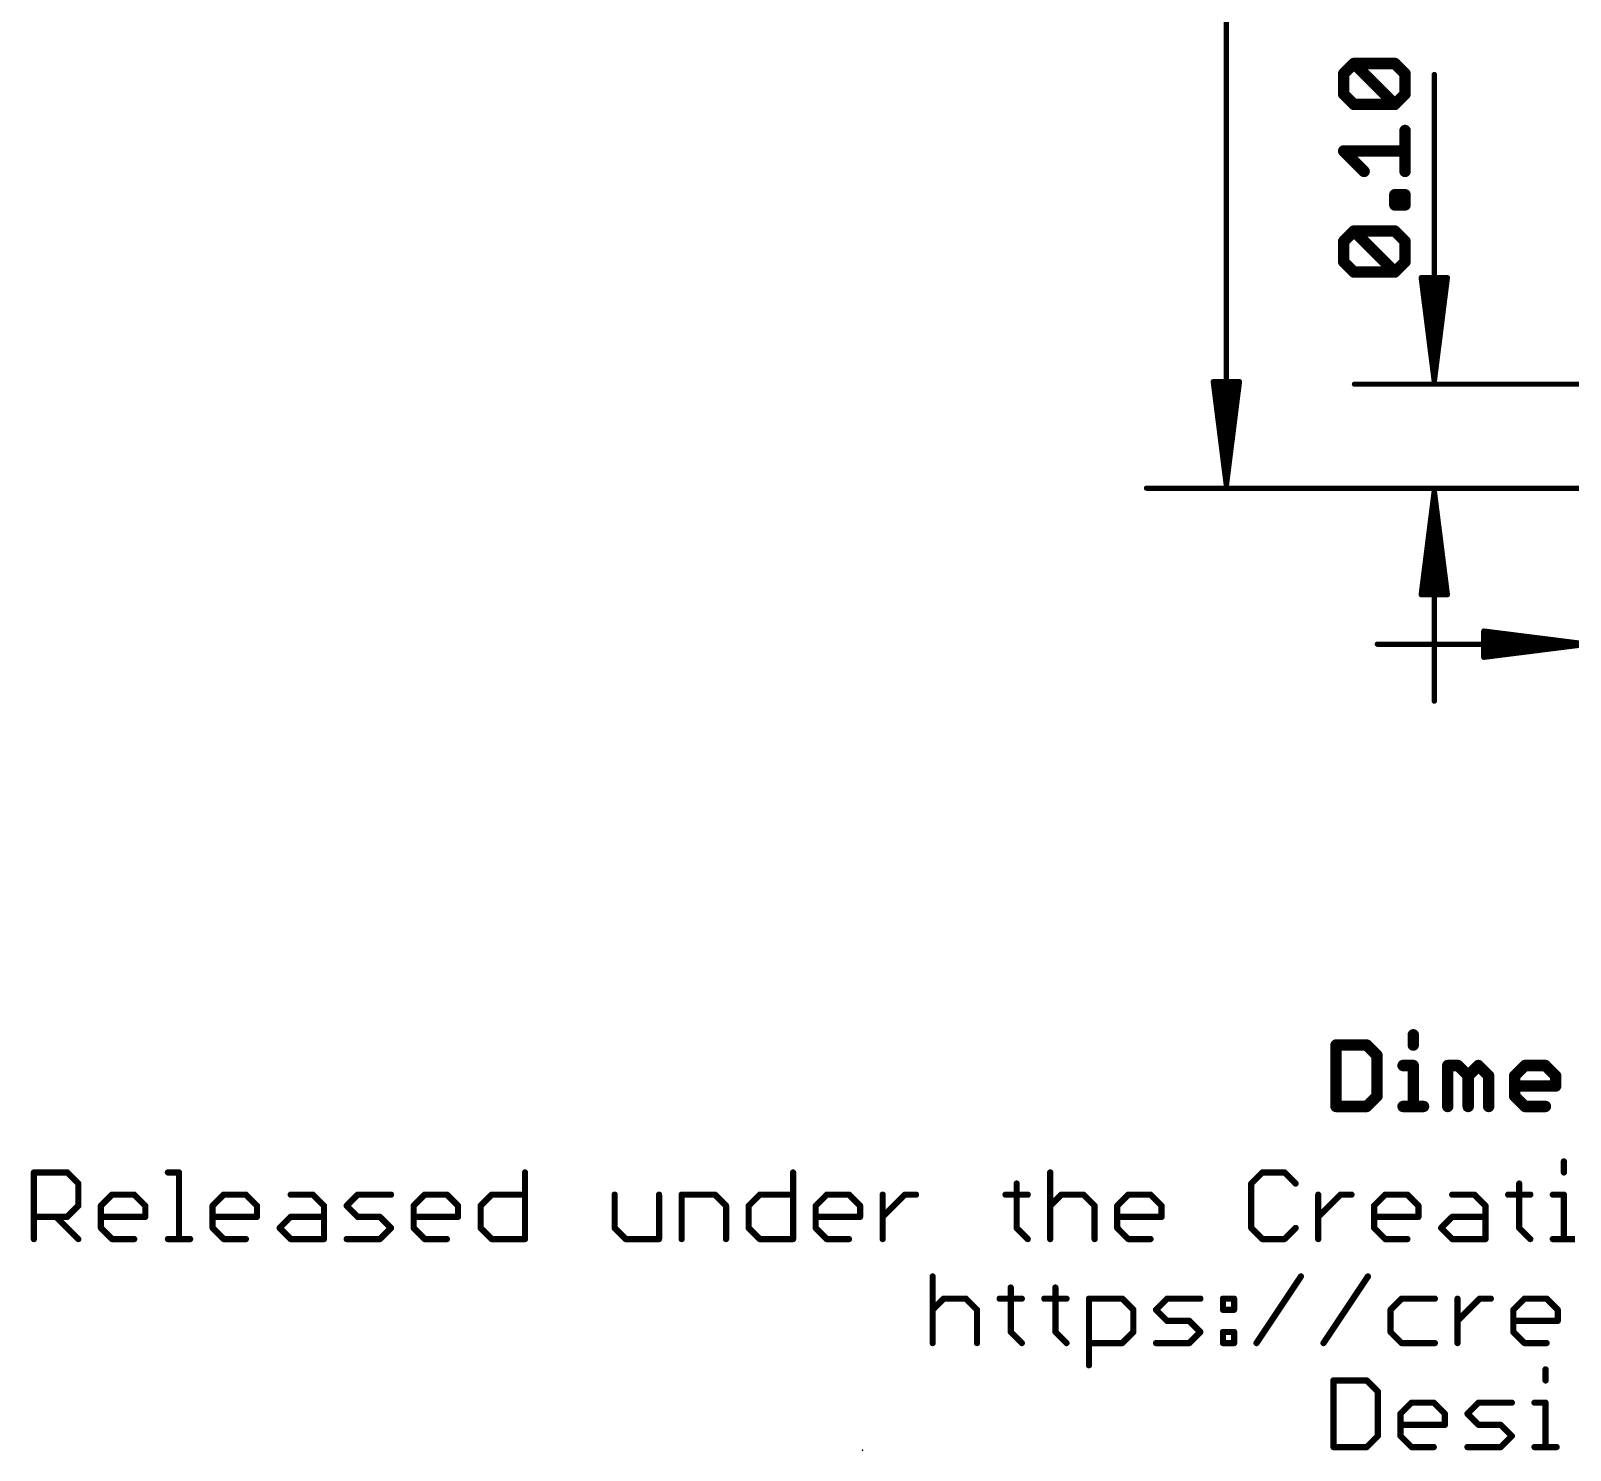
# Model space of a CAD drawing. Extents: x -38 to 69, y -24 to 44.
# Drawn here: x -38.1 to -0.49, y -23.5 to 11.17 of the extents above; entities that cross this region are included whole.
import ezdxf

# ---------------------------------------------------------------- set-up
doc = ezdxf.new("R2010")
doc.units = 0
for name, color, linetype in [('23', 53, 'CONTINUOUS'), ('47', 253, 'CONTINUOUS'), ('51', 53, 'CONTINUOUS')]:
    doc.layers.add(name, color=color, linetype=linetype)

msp = doc.modelspace()

# ---------------------------------------------------------------- linework, layer by layer
at = {"layer": '23'}
msp.add_point((-17.78, -23.495), dxfattribs=at)
at = {"layer": '47'}
for points, const_width in [([(-8.89, 0.065), (-8.89, 33.59)], 0.13), ([(-6.0241, 10.1225), (-5.7741, 10.3725)], 0.2794), ([(-6.0241, 9.6226), (-6.0241, 10.1225)], 0.2794), ([(-5.7741, 10.3725), (-4.7742, 10.3725)], 0.2794), ([(-4.7742, 9.3726), (-5.7741, 10.3725)], 0.2794), ([(-4.7742, 10.3725), (-4.5242, 10.1225)], 0.2794), ([(-4.5242, 10.1225), (-4.5242, 9.6226)], 0.2794), ([(-3.81, 2.605), (-3.81, 10.1028)], 0.13), ([(-5.7741, 9.3726), (-6.0241, 9.6226)], 0.2794), ([(-4.7742, 9.3726), (-5.7741, 9.3726)], 0.2794), ([(-4.5242, 9.6226), (-4.7742, 9.3726)], 0.2794), ([(-4.5242, 7.7354), (-4.5242, 8.7354)], 0.2794), ([(-5.5241, 7.7354), (-6.0241, 8.2354)], 0.2794), ([(-6.0241, 8.2354), (-4.5242, 8.2354)], 0.2794), ([(-4.7742, 6.9169), (-4.7742, 7.1668)], 0.2794), ([(-4.7742, 7.1668), (-4.5242, 7.1668)], 0.2794), ([(-4.5242, 7.1668), (-4.5242, 6.9169)], 0.2794), ([(-4.5242, 6.9169), (-4.7742, 6.9169)], 0.2794), ([(-6.0241, 6.0296), (-5.7741, 6.2796)], 0.2794), ([(-5.7741, 6.2796), (-4.7742, 6.2796)], 0.2794), ([(-4.7742, 5.2797), (-5.7741, 6.2796)], 0.2794), ([(-4.7742, 6.2796), (-4.5242, 6.0296)], 0.2794), ([(-6.0241, 5.5297), (-6.0241, 6.0296)], 0.2794), ([(-4.5242, 6.0296), (-4.5242, 5.5297)], 0.2794), ([(-5.7741, 5.2797), (-6.0241, 5.5297)], 0.2794), ([(-4.5242, 5.5297), (-4.7742, 5.2797)], 0.2794), ([(-4.7742, 5.2797), (-5.7741, 5.2797)], 0.2794), ([(-3.81, 2.605), (-4.1292, 5.14)], 0.13), ([(-4.1292, 5.14), (-3.4908, 5.14)], 0.13), ([(-3.81, 2.605), (-4.07, 5.14)], 0.13), ([(-3.81, 2.605), (-3.94, 5.14)], 0.13), ([(-3.4908, 5.14), (-3.81, 2.605)], 0.13), ([(-3.68, 5.14), (-3.81, 2.605)], 0.13), ([(-3.55, 5.14), (-3.81, 2.605)], 0.13), ([(-8.89, 0.065), (-9.2092, 2.6)], 0.13), ([(-9.2092, 2.6), (-8.5708, 2.6)], 0.13), ([(-8.89, 0.065), (-9.15, 2.6)], 0.13), ([(-8.89, 0.065), (-9.02, 2.6)], 0.13), ([(-8.5708, 2.6), (-8.89, 0.065)], 0.13), ([(-8.76, 2.6), (-8.89, 0.065)], 0.13), ([(-8.63, 2.6), (-8.89, 0.065)], 0.13), ([(2.54, 2.54), (-5.76, 2.54)], 0.13), ([(0, 0), (-10.84, 0)], 0.13), ([(2.54, 0), (-5.76, 0)], 0.13), ([(-3.81, -0.065), (-4.1292, -2.6)], 0.13), ([(-3.81, -0.065), (-4.07, -2.6)], 0.13), ([(-3.81, -0.065), (-3.94, -2.6)], 0.13), ([(-3.81, -0.065), (-3.81, -5.2)], 0.13), ([(-3.4908, -2.6), (-3.81, -0.065)], 0.13), ([(-3.68, -2.6), (-3.81, -0.065)], 0.13), ([(-3.55, -2.6), (-3.81, -0.065)], 0.13), ([(-4.1292, -2.6), (-3.4908, -2.6)], 0.13), ([(-0.065, -3.81), (-5.2, -3.81)], 0.13), ([(-0.065, -3.81), (-2.6, -3.4908)], 0.13), ([(-2.6, -3.4908), (-2.6, -4.1292)], 0.13), ([(-0.065, -3.81), (-2.6, -3.55)], 0.13), ([(-0.065, -3.81), (-2.6, -3.68)], 0.13), ([(-2.6, -4.1292), (-0.065, -3.81)], 0.13), ([(-2.6, -3.94), (-0.065, -3.81)], 0.13), ([(-2.6, -4.07), (-0.065, -3.81)], 0.13), ([(-6.2103, -13.6004), (-6.2103, -15.1003)], 0.2794), ([(-5.4604, -13.6004), (-6.2103, -13.6004)], 0.2794), ([(-5.2104, -13.8504), (-5.4604, -13.6004)], 0.2794), ([(-4.3232, -13.3504), (-4.3232, -13.6004)], 0.2794), ([(-5.2104, -14.8503), (-5.2104, -13.8504)], 0.2794), ([(-4.5731, -14.1004), (-4.3232, -14.1004)], 0.2794), ([(-4.3232, -14.1004), (-4.3232, -15.1003)], 0.2794), ([(-3.4817, -15.1003), (-3.4817, -14.1004)], 0.2794), ([(-3.4817, -14.1004), (-3.2317, -14.1004)], 0.2794), ([(-3.2317, -14.1004), (-2.9817, -14.3504)], 0.2794), ([(-2.9817, -14.3504), (-2.7318, -14.1004)], 0.2794), ([(-2.9817, -14.3504), (-2.9817, -15.1003)], 0.2794), ([(-2.7318, -14.1004), (-2.4818, -14.3504)], 0.2794), ([(-2.4818, -14.3504), (-2.4818, -15.1003)], 0.2794), ([(-1.8446, -14.3504), (-1.5946, -14.1004)], 0.2794), ([(-1.8446, -14.8503), (-1.8446, -14.3504)], 0.2794), ([(-1.5946, -14.1004), (-1.0946, -14.1004)], 0.2794), ([(-1.0946, -14.1004), (-0.8446, -14.3504)], 0.2794), ([(-0.8446, -14.3504), (-0.8446, -14.6003)], 0.2794), ([(-0.8446, -14.6003), (-1.8446, -14.6003)], 0.2794), ([(-6.2103, -15.1003), (-5.4604, -15.1003)], 0.2794), ([(-5.4604, -15.1003), (-5.2104, -14.8503)], 0.2794), ([(-4.5731, -15.1003), (-4.0732, -15.1003)], 0.2794), ([(-1.5946, -15.1003), (-1.8446, -14.8503)], 0.2794), ([(-1.0946, -15.1003), (-1.5946, -15.1003)], 0.2794)]:
    msp.add_lwpolyline(points, dxfattribs=dict(at, const_width=const_width))
for points, const_width in [([(-6.0735, 10.1719, 1), (-5.9747, 10.0731)], 0.1397), ([(-5.9542, 10.1225, 1), (-6.0939, 10.1225)], 0.1397), ([(-5.7741, 10.4424, 1), (-5.7741, 10.3027)], 0.1397), ([(-5.7247, 10.4219, 1), (-5.8235, 10.3231)], 0.1397), ([(-5.7247, 10.3231, 1), (-5.8235, 10.4219)], 0.1397), ([(-4.7248, 10.4219, 1), (-4.8236, 10.3231)], 0.1397), ([(-4.7742, 10.3027, 1), (-4.7742, 10.4424)], 0.1397), ([(-4.4544, 10.1225, 1), (-4.5941, 10.1225)], 0.1397), ([(-4.5736, 10.0731, 1), (-4.4748, 10.1719)], 0.1397), ([(-3.7775, 10.1028, 1), (-3.8425, 10.1028)], 0.065), ([(-5.9747, 9.672, 1), (-6.0735, 9.5732)], 0.1397), ([(-6.0939, 9.6226, 1), (-5.9542, 9.6226)], 0.1397), ([(-5.7741, 9.4424, 1), (-5.7741, 9.3027)], 0.1397), ([(-5.8235, 9.3232, 1), (-5.7247, 9.422)], 0.1397), ([(-4.8236, 9.422, 1), (-4.7248, 9.3232)], 0.1397), ([(-4.8236, 9.3232, 1), (-4.7248, 9.422)], 0.1397), ([(-4.7742, 9.3027, 1), (-4.7742, 9.4424)], 0.1397), ([(-4.5941, 9.6226, 1), (-4.4544, 9.6226)], 0.1397), ([(-4.4748, 9.5732, 1), (-4.5736, 9.672)], 0.1397), ([(-4.4544, 8.7354, 1), (-4.5941, 8.7354)], 0.1397), ([(-5.9747, 8.2848, 1), (-6.0735, 8.186)], 0.1397), ([(-6.0241, 8.3052, 1), (-6.0241, 8.1655)], 0.1397), ([(-4.5242, 8.1655, 1), (-4.5242, 8.3052)], 0.1397), ([(-5.5735, 7.686, 1), (-5.4747, 7.7848)], 0.1397), ([(-4.5941, 7.7354, 1), (-4.4544, 7.7354)], 0.1397), ([(-4.7043, 7.1668, 1), (-4.844, 7.1668)], 0.1397), ([(-4.7742, 7.2367, 1), (-4.7742, 7.097)], 0.1397), ([(-4.4544, 7.1668, 1), (-4.5941, 7.1668)], 0.1397), ([(-4.5242, 7.097, 1), (-4.5242, 7.2367)], 0.1397), ([(-4.7742, 6.9867, 1), (-4.7742, 6.847)], 0.1397), ([(-4.844, 6.9169, 1), (-4.7043, 6.9169)], 0.1397), ([(-4.5941, 6.9169, 1), (-4.4544, 6.9169)], 0.1397), ([(-4.5242, 6.847, 1), (-4.5242, 6.9867)], 0.1397), ([(-5.7741, 6.3495, 1), (-5.7741, 6.2098)], 0.1397), ([(-5.7247, 6.329, 1), (-5.8235, 6.2302)], 0.1397), ([(-5.7247, 6.2302, 1), (-5.8235, 6.329)], 0.1397), ([(-4.7248, 6.329, 1), (-4.8236, 6.2302)], 0.1397), ([(-4.7742, 6.2098, 1), (-4.7742, 6.3495)], 0.1397), ([(-6.0735, 6.079, 1), (-5.9747, 5.9802)], 0.1397), ([(-5.9542, 6.0296, 1), (-6.0939, 6.0296)], 0.1397), ([(-4.4544, 6.0296, 1), (-4.5941, 6.0296)], 0.1397), ([(-4.5736, 5.9802, 1), (-4.4748, 6.079)], 0.1397), ([(-5.9747, 5.5791, 1), (-6.0735, 5.4803)], 0.1397), ([(-4.4748, 5.4803, 1), (-4.5736, 5.5791)], 0.1397), ([(-6.0939, 5.5297, 1), (-5.9542, 5.5297)], 0.1397), ([(-5.7741, 5.3495, 1), (-5.7741, 5.2099)], 0.1397), ([(-5.8235, 5.2303, 1), (-5.7247, 5.3291)], 0.1397), ([(-4.8236, 5.3291, 1), (-4.7248, 5.2303)], 0.1397), ([(-4.8236, 5.2303, 1), (-4.7248, 5.3291)], 0.1397), ([(-4.7742, 5.2099, 1), (-4.7742, 5.3495)], 0.1397), ([(-4.5941, 5.5297, 1), (-4.4544, 5.5297)], 0.1397), ([(-4.097, 5.1441, 1), (-4.1615, 5.1359)], 0.065), ([(-4.1292, 5.1725, 1), (-4.1292, 5.1075)], 0.065), ([(-4.0377, 5.1433, 1), (-4.1023, 5.1367)], 0.065), ([(-3.9075, 5.1417, 1), (-3.9725, 5.1383)], 0.065), ([(-3.6475, 5.1383, 1), (-3.7125, 5.1417)], 0.065), ([(-3.5177, 5.1367, 1), (-3.5823, 5.1433)], 0.065), ([(-3.4585, 5.1359, 1), (-3.523, 5.1441)], 0.065), ([(-3.4908, 5.1075, 1), (-3.4908, 5.1725)], 0.065), ([(-9.177, 2.6041, 1), (-9.2415, 2.5959)], 0.065), ([(-9.2092, 2.6325, 1), (-9.2092, 2.5675)], 0.065), ([(-9.1177, 2.6033, 1), (-9.1823, 2.5967)], 0.065), ([(-8.9875, 2.6017, 1), (-9.0525, 2.5983)], 0.065), ([(-8.7275, 2.5983, 1), (-8.7925, 2.6017)], 0.065), ([(-8.5977, 2.5967, 1), (-8.6623, 2.6033)], 0.065), ([(-8.5385, 2.5959, 1), (-8.603, 2.6041)], 0.065), ([(-8.5708, 2.5675, 1), (-8.5708, 2.6325)], 0.065), ([(-3.8422, 2.6091, 1), (-3.7778, 2.6009)], 0.065), ([(-3.8423, 2.6083, 1), (-3.7777, 2.6017)], 0.065), ([(-3.8425, 2.6033, 1), (-3.7775, 2.6067)], 0.065), ([(-3.8425, 2.6067, 1), (-3.7775, 2.6033)], 0.065), ([(-3.8425, 2.605, 1), (-3.7775, 2.605)], 0.065), ([(-3.8423, 2.6017, 1), (-3.7777, 2.6083)], 0.065), ([(-3.8422, 2.6009, 1), (-3.7778, 2.6091)], 0.065), ([(-5.76, 2.5725, 1), (-5.76, 2.5075)], 0.065), ([(-10.84, 0.0325, 1), (-10.84, -0.0325)], 0.065), ([(-8.9222, 0.0691, 1), (-8.8578, 0.0609)], 0.065), ([(-8.9223, 0.0683, 1), (-8.8577, 0.0617)], 0.065), ([(-8.9225, 0.0633, 1), (-8.8575, 0.0667)], 0.065), ([(-8.9225, 0.0667, 1), (-8.8575, 0.0633)], 0.065), ([(-8.9225, 0.065, 1), (-8.8575, 0.065)], 0.065), ([(-8.9223, 0.0617, 1), (-8.8577, 0.0683)], 0.065), ([(-8.9222, 0.0609, 1), (-8.8578, 0.0691)], 0.065), ([(-5.76, 0.0325, 1), (-5.76, -0.0325)], 0.065), ([(-3.7775, -0.0667, 1), (-3.8425, -0.0633)], 0.065), ([(-3.7775, -0.0633, 1), (-3.8425, -0.0667)], 0.065), ([(-3.7775, -0.065, 1), (-3.8425, -0.065)], 0.065), ([(-3.7778, -0.0609, 1), (-3.8422, -0.0691)], 0.065), ([(-3.7777, -0.0617, 1), (-3.8423, -0.0683)], 0.065), ([(-3.7777, -0.0683, 1), (-3.8423, -0.0617)], 0.065), ([(-3.7778, -0.0691, 1), (-3.8422, -0.0609)], 0.065), ([(-4.1615, -2.5959, 1), (-4.097, -2.6041)], 0.065), ([(-4.1292, -2.5675, 1), (-4.1292, -2.6325)], 0.065), ([(-4.1023, -2.5967, 1), (-4.0377, -2.6033)], 0.065), ([(-3.9725, -2.5983, 1), (-3.9075, -2.6017)], 0.065), ([(-3.7125, -2.6017, 1), (-3.6475, -2.5983)], 0.065), ([(-3.5823, -2.6033, 1), (-3.5177, -2.5967)], 0.065), ([(-3.523, -2.6041, 1), (-3.4585, -2.5959)], 0.065), ([(-3.4908, -2.6325, 1), (-3.4908, -2.5675)], 0.065), ([(-5.2, -3.7775, 1), (-5.2, -3.8425)], 0.065), ([(-2.5959, -3.4585, 1), (-2.6041, -3.523)], 0.065), ([(-2.5675, -3.4908, 1), (-2.6325, -3.4908)], 0.065), ([(-2.5967, -3.5177, 1), (-2.6033, -3.5823)], 0.065), ([(-2.5983, -3.6475, 1), (-2.6017, -3.7125)], 0.065), ([(-2.6017, -3.9075, 1), (-2.5983, -3.9725)], 0.065), ([(-2.6033, -4.0377, 1), (-2.5967, -4.1023)], 0.065), ([(-2.6041, -4.097, 1), (-2.5959, -4.1615)], 0.065), ([(-2.6325, -4.1292, 1), (-2.5675, -4.1292)], 0.065), ([(-3.8425, -5.2, 1), (-3.7775, -5.2)], 0.065), ([(-6.2103, -13.5306, 1), (-6.2103, -13.6703)], 0.1397), ([(-6.1405, -13.6004, 1), (-6.2801, -13.6004)], 0.1397), ([(-5.411, -13.551, 1), (-5.5098, -13.6498)], 0.1397), ([(-5.4604, -13.6703, 1), (-5.4604, -13.5306)], 0.1397), ([(-4.2533, -13.3504, 1), (-4.393, -13.3504)], 0.1397), ([(-4.393, -13.6004, 1), (-4.2533, -13.6004)], 0.1397), ([(-5.1405, -13.8504, 1), (-5.2802, -13.8504)], 0.1397), ([(-5.2598, -13.8998, 1), (-5.161, -13.801)], 0.1397), ([(-4.5731, -14.0305, 1), (-4.5731, -14.1702)], 0.1397), ([(-4.2533, -14.1004, 1), (-4.393, -14.1004)], 0.1397), ([(-4.3232, -14.1702, 1), (-4.3232, -14.0305)], 0.1397), ([(-3.4817, -14.0305, 1), (-3.4817, -14.1702)], 0.1397), ([(-3.4119, -14.1004, 1), (-3.5516, -14.1004)], 0.1397), ([(-3.1823, -14.051, 1), (-3.2811, -14.1498)], 0.1397), ([(-3.2317, -14.1702, 1), (-3.2317, -14.0305)], 0.1397), ([(-2.9119, -14.3504, 1), (-3.0516, -14.3504)], 0.1397), ([(-3.0311, -14.301, 1), (-2.9324, -14.3998)], 0.1397), ([(-3.0311, -14.3998, 1), (-2.9324, -14.301)], 0.1397), ([(-2.6824, -14.051, 1), (-2.7812, -14.1498)], 0.1397), ([(-2.6824, -14.1498, 1), (-2.7812, -14.051)], 0.1397), ([(-2.4119, -14.3504, 1), (-2.5516, -14.3504)], 0.1397), ([(-2.5312, -14.3998, 1), (-2.4324, -14.301)], 0.1397), ([(-1.7747, -14.3504, 1), (-1.9144, -14.3504)], 0.1397), ([(-1.8939, -14.301, 1), (-1.7952, -14.3998)], 0.1397), ([(-1.5946, -14.0305, 1), (-1.5946, -14.1702)], 0.1397), ([(-1.5452, -14.1498, 1), (-1.644, -14.051)], 0.1397), ([(-1.0452, -14.051, 1), (-1.144, -14.1498)], 0.1397), ([(-1.0946, -14.1702, 1), (-1.0946, -14.0305)], 0.1397), ([(-0.7748, -14.3504, 1), (-0.9145, -14.3504)], 0.1397), ([(-0.894, -14.3998, 1), (-0.7952, -14.301)], 0.1397), ([(-1.8446, -14.5305, 1), (-1.8446, -14.6702)], 0.1397), ([(-0.9145, -14.6003, 1), (-0.7748, -14.6003)], 0.1397), ([(-0.8446, -14.6702, 1), (-0.8446, -14.5305)], 0.1397), ([(-6.2103, -15.0305, 1), (-6.2103, -15.1702)], 0.1397), ([(-6.2801, -15.1003, 1), (-6.1405, -15.1003)], 0.1397), ([(-5.5098, -15.0509, 1), (-5.411, -15.1497)], 0.1397), ([(-5.4604, -15.1702, 1), (-5.4604, -15.0305)], 0.1397), ([(-5.2802, -14.8503, 1), (-5.1405, -14.8503)], 0.1397), ([(-5.161, -14.8997, 1), (-5.2598, -14.8009)], 0.1397), ([(-4.5731, -15.0305, 1), (-4.5731, -15.1702)], 0.1397), ([(-4.393, -15.1003, 1), (-4.2533, -15.1003)], 0.1397), ([(-4.0732, -15.1702, 1), (-4.0732, -15.0305)], 0.1397), ([(-3.5516, -15.1003, 1), (-3.4119, -15.1003)], 0.1397), ([(-3.0516, -15.1003, 1), (-2.9119, -15.1003)], 0.1397), ([(-2.5516, -15.1003, 1), (-2.4119, -15.1003)], 0.1397), ([(-1.9144, -14.8503, 1), (-1.7747, -14.8503)], 0.1397), ([(-1.7952, -14.8009, 1), (-1.8939, -14.8997)], 0.1397), ([(-1.5946, -15.0305, 1), (-1.5946, -15.1702)], 0.1397), ([(-1.644, -15.1497, 1), (-1.5452, -15.0509)], 0.1397), ([(-1.0946, -15.1702, 1), (-1.0946, -15.0305)], 0.1397)]:
    msp.add_lwpolyline(points, format="xyb", dxfattribs=dict(at, const_width=const_width))
at = {"layer": '51', "const_width": 0.1524}
for points in [[(-0.6438, -16.4406), (-0.6438, -16.7118)], [(-38.0238, -18.3388), (-38.0238, -16.7118)], [(-38.0238, -16.7118), (-37.2103, -16.7118)], [(-37.2103, -16.7118), (-36.9391, -16.983)], [(-36.9391, -16.983), (-36.9391, -17.5253)], [(-34.7495, -16.7118), (-34.4783, -16.7118)], [(-34.4783, -16.7118), (-34.4783, -18.3388)], [(-26.0248, -16.7118), (-26.0248, -18.3388)], [(-19.4761, -16.7118), (-19.4761, -18.3388)], [(-14.0139, -16.983), (-14.0139, -18.0676)], [(-13.1936, -16.7118), (-13.1936, -18.3388)], [(-8.011, -16.7118), (-8.2821, -16.983)], [(-8.2821, -16.983), (-8.2821, -18.0676)], [(-7.4686, -16.7118), (-8.011, -16.7118)], [(-7.1975, -16.983), (-7.4686, -16.7118)], [(-1.7352, -16.983), (-1.7352, -18.0676)], [(-36.3866, -17.5253), (-36.1155, -17.2541)], [(-36.1155, -17.2541), (-35.5731, -17.2541)], [(-35.5731, -17.2541), (-35.302, -17.5253)], [(-33.6581, -17.5253), (-33.3869, -17.2541)], [(-33.3869, -17.2541), (-32.8446, -17.2541)], [(-32.8446, -17.2541), (-32.5734, -17.5253)], [(-31.7497, -17.2541), (-31.2074, -17.2541)], [(-31.2074, -17.2541), (-30.9362, -17.5253)], [(-30.3837, -17.5253), (-30.1126, -17.2541)], [(-30.1126, -17.2541), (-29.2991, -17.2541)], [(-28.7466, -17.5253), (-28.4754, -17.2541)], [(-28.4754, -17.2541), (-27.9331, -17.2541)], [(-27.9331, -17.2541), (-27.6619, -17.5253)], [(-27.1094, -17.5253), (-26.8383, -17.2541)], [(-26.8383, -17.2541), (-26.0248, -17.2541)], [(-23.8351, -17.2541), (-23.8351, -18.0676)], [(-22.7505, -18.3388), (-22.7505, -17.2541)], [(-22.198, -18.3388), (-22.198, -17.2541)], [(-22.198, -17.2541), (-21.3845, -17.2541)], [(-21.3845, -17.2541), (-21.1133, -17.5253)], [(-20.5608, -17.5253), (-20.2896, -17.2541)], [(-20.2896, -17.2541), (-19.4761, -17.2541)], [(-18.9236, -17.5253), (-18.6525, -17.2541)], [(-18.6525, -17.2541), (-18.1102, -17.2541)], [(-18.1102, -17.2541), (-17.839, -17.5253)], [(-17.2865, -18.3388), (-17.2865, -17.2541)], [(-17.2865, -17.7965), (-16.7442, -17.2541)], [(-16.7442, -17.2541), (-16.473, -17.2541)], [(-14.285, -17.2541), (-13.7427, -17.2541)], [(-13.1936, -17.5253), (-12.9224, -17.2541)], [(-12.9224, -17.2541), (-12.3801, -17.2541)], [(-12.3801, -17.2541), (-12.1089, -17.5253)], [(-11.5564, -17.5253), (-11.2853, -17.2541)], [(-11.2853, -17.2541), (-10.7429, -17.2541)], [(-10.7429, -17.2541), (-10.4718, -17.5253)], [(-6.645, -18.3388), (-6.645, -17.2541)], [(-6.645, -17.7965), (-6.1026, -17.2541)], [(-6.1026, -17.2541), (-5.8315, -17.2541)], [(-5.2807, -17.5253), (-5.0095, -17.2541)], [(-5.0095, -17.2541), (-4.4672, -17.2541)], [(-4.4672, -17.2541), (-4.196, -17.5253)], [(-3.3724, -17.2541), (-2.83, -17.2541)], [(-2.83, -17.2541), (-2.5589, -17.5253)], [(-2.0064, -17.2541), (-1.464, -17.2541)], [(-0.9149, -17.2541), (-0.6438, -17.2541)], [(-0.6438, -17.2541), (-0.6438, -18.3388)], [(-36.9391, -17.5253), (-37.2103, -17.7965)], [(-36.3866, -18.0676), (-36.3866, -17.5253)], [(-35.302, -17.5253), (-35.302, -17.7965)], [(-33.6581, -18.0676), (-33.6581, -17.5253)], [(-32.5734, -17.5253), (-32.5734, -17.7965)], [(-30.9362, -17.5253), (-30.9362, -18.3388)], [(-30.1126, -17.7965), (-30.3837, -17.5253)], [(-28.7466, -18.0676), (-28.7466, -17.5253)], [(-27.6619, -17.5253), (-27.6619, -17.7965)], [(-27.1094, -18.0676), (-27.1094, -17.5253)], [(-21.1133, -17.5253), (-21.1133, -18.3388)], [(-20.5608, -18.0676), (-20.5608, -17.5253)], [(-18.9236, -18.0676), (-18.9236, -17.5253)], [(-17.839, -17.5253), (-17.839, -17.7965)], [(-12.1089, -17.5253), (-12.1089, -18.3388)], [(-11.5564, -18.0676), (-11.5564, -17.5253)], [(-10.4718, -17.5253), (-10.4718, -17.7965)], [(-5.2807, -18.0676), (-5.2807, -17.5253)], [(-4.196, -17.5253), (-4.196, -17.7965)], [(-2.5589, -17.5253), (-2.5589, -18.3388)], [(-37.2103, -17.7965), (-38.0238, -17.7965)], [(-37.4815, -17.7965), (-36.9391, -18.3388)], [(-35.302, -17.7965), (-36.3866, -17.7965)], [(-36.1155, -18.3388), (-36.3866, -18.0676)], [(-32.5734, -17.7965), (-33.6581, -17.7965)], [(-33.3869, -18.3388), (-33.6581, -18.0676)], [(-32.0209, -18.0676), (-31.7497, -17.7965)], [(-31.7497, -18.3388), (-32.0209, -18.0676)], [(-31.7497, -17.7965), (-30.9362, -17.7965)], [(-29.5702, -17.7965), (-30.1126, -17.7965)], [(-29.2991, -18.0676), (-29.5702, -17.7965)], [(-29.5702, -18.3388), (-29.2991, -18.0676)], [(-27.6619, -17.7965), (-28.7466, -17.7965)], [(-28.4754, -18.3388), (-28.7466, -18.0676)], [(-26.8383, -18.3388), (-27.1094, -18.0676)], [(-23.8351, -18.0676), (-23.564, -18.3388)], [(-20.2896, -18.3388), (-20.5608, -18.0676)], [(-17.839, -17.7965), (-18.9236, -17.7965)], [(-18.6525, -18.3388), (-18.9236, -18.0676)], [(-14.0139, -18.0676), (-13.7427, -18.3388)], [(-10.4718, -17.7965), (-11.5564, -17.7965)], [(-11.2853, -18.3388), (-11.5564, -18.0676)], [(-8.2821, -18.0676), (-8.011, -18.3388)], [(-7.4686, -18.3388), (-7.1975, -18.0676)], [(-4.196, -17.7965), (-5.2807, -17.7965)], [(-5.0095, -18.3388), (-5.2807, -18.0676)], [(-3.6435, -18.0676), (-3.3724, -17.7965)], [(-3.3724, -18.3388), (-3.6435, -18.0676)], [(-3.3724, -17.7965), (-2.5589, -17.7965)], [(-1.7352, -18.0676), (-1.464, -18.3388)], [(-35.5731, -18.3388), (-36.1155, -18.3388)], [(-34.7495, -18.3388), (-34.2072, -18.3388)], [(-32.8446, -18.3388), (-33.3869, -18.3388)], [(-30.9362, -18.3388), (-31.7497, -18.3388)], [(-30.3837, -18.3388), (-29.5702, -18.3388)], [(-27.9331, -18.3388), (-28.4754, -18.3388)], [(-26.0248, -18.3388), (-26.8383, -18.3388)], [(-23.564, -18.3388), (-22.7505, -18.3388)], [(-19.4761, -18.3388), (-20.2896, -18.3388)], [(-18.1102, -18.3388), (-18.6525, -18.3388)], [(-10.7429, -18.3388), (-11.2853, -18.3388)], [(-8.011, -18.3388), (-7.4686, -18.3388)], [(-4.4672, -18.3388), (-5.0095, -18.3388)], [(-2.5589, -18.3388), (-3.3724, -18.3388)], [(-0.9149, -18.3388), (-0.3726, -18.3388)], [(-16.0666, -19.2518), (-16.0666, -20.8788)], [(-8.1537, -20.8788), (-7.0691, -19.2518)], [(-6.5166, -20.8788), (-5.4319, -19.2518)], [(-14.1583, -19.523), (-14.1583, -20.6076)], [(-13.0669, -19.523), (-13.0669, -20.6076)], [(-16.0666, -20.0653), (-15.7955, -19.7941)], [(-15.7955, -19.7941), (-15.2532, -19.7941)], [(-15.2532, -19.7941), (-14.982, -20.0653)], [(-14.4295, -19.7941), (-13.8872, -19.7941)], [(-13.3381, -19.7941), (-12.7957, -19.7941)], [(-12.2466, -21.4211), (-12.2466, -19.7941)], [(-12.2466, -19.7941), (-11.4331, -19.7941)], [(-11.4331, -19.7941), (-11.162, -20.0653)], [(-10.6095, -20.0653), (-10.3383, -19.7941)], [(-10.3383, -19.7941), (-9.5248, -19.7941)], [(-8.9723, -19.7941), (-8.7011, -19.7941)], [(-8.9723, -20.0653), (-8.9723, -19.7941)], [(-8.7011, -19.7941), (-8.7011, -20.0653)], [(-4.6082, -19.7941), (-4.8794, -20.0653)], [(-3.7948, -19.7941), (-4.6082, -19.7941)], [(-3.2423, -20.8788), (-3.2423, -19.7941)], [(-3.2423, -20.3365), (-2.6999, -19.7941)], [(-2.6999, -19.7941), (-2.4288, -19.7941)], [(-1.878, -20.0653), (-1.6068, -19.7941)], [(-1.6068, -19.7941), (-1.0645, -19.7941)], [(-1.0645, -19.7941), (-0.7933, -20.0653)], [(-14.982, -20.0653), (-14.982, -20.8788)], [(-11.162, -20.0653), (-11.162, -20.6076)], [(-10.3383, -20.3365), (-10.6095, -20.0653)], [(-9.796, -20.3365), (-10.3383, -20.3365)], [(-9.5248, -20.6076), (-9.796, -20.3365)], [(-8.7011, -20.0653), (-8.9723, -20.0653)], [(-4.8794, -20.0653), (-4.8794, -20.6076)], [(-1.878, -20.6076), (-1.878, -20.0653)], [(-0.7933, -20.3365), (-1.878, -20.3365)], [(-0.7933, -20.0653), (-0.7933, -20.3365)], [(-14.1583, -20.6076), (-13.8872, -20.8788)], [(-13.0669, -20.6076), (-12.7957, -20.8788)], [(-11.162, -20.6076), (-11.4331, -20.8788)], [(-9.796, -20.8788), (-9.5248, -20.6076)], [(-8.9723, -20.6076), (-8.7011, -20.6076)], [(-8.9723, -20.8788), (-8.9723, -20.6076)], [(-8.7011, -20.6076), (-8.7011, -20.8788)], [(-4.8794, -20.6076), (-4.6082, -20.8788)], [(-1.6068, -20.8788), (-1.878, -20.6076)], [(-11.4331, -20.8788), (-12.2466, -20.8788)], [(-10.6095, -20.8788), (-9.796, -20.8788)], [(-8.7011, -20.8788), (-8.9723, -20.8788)], [(-4.6082, -20.8788), (-3.7948, -20.8788)], [(-1.0645, -20.8788), (-1.6068, -20.8788)], [(-6.2738, -21.7918), (-6.2738, -23.4188)], [(-5.4603, -21.7918), (-6.2738, -21.7918)], [(-5.1891, -22.063), (-5.4603, -21.7918)], [(-1.0912, -21.5206), (-1.0912, -21.7918)], [(-5.1891, -23.1476), (-5.1891, -22.063)], [(-4.6366, -22.6053), (-4.3655, -22.3341)], [(-4.6366, -23.1476), (-4.6366, -22.6053)], [(-4.3655, -22.3341), (-3.8232, -22.3341)], [(-3.8232, -22.3341), (-3.552, -22.6053)], [(-3.552, -22.6053), (-3.552, -22.8765)], [(-2.9995, -22.6053), (-2.7283, -22.3341)], [(-2.7283, -22.8765), (-2.9995, -22.6053)], [(-2.7283, -22.3341), (-1.9148, -22.3341)], [(-1.3623, -22.3341), (-1.0912, -22.3341)], [(-1.0912, -22.3341), (-1.0912, -23.4188)], [(-3.552, -22.8765), (-4.6366, -22.8765)], [(-2.186, -22.8765), (-2.7283, -22.8765)], [(-1.9148, -23.1476), (-2.186, -22.8765)], [(-5.4603, -23.4188), (-5.1891, -23.1476)], [(-4.3655, -23.4188), (-4.6366, -23.1476)], [(-2.186, -23.4188), (-1.9148, -23.1476)], [(-6.2738, -23.4188), (-5.4603, -23.4188)], [(-3.8232, -23.4188), (-4.3655, -23.4188)], [(-2.9995, -23.4188), (-2.186, -23.4188)], [(-1.3623, -23.4188), (-0.82, -23.4188)]]:
    msp.add_lwpolyline(points, dxfattribs=at)
at = {"layer": '51', "const_width": 0.0762}
for points in [[(-0.6057, -16.4406, 1), (-0.6819, -16.4406)], [(-37.9857, -16.7118, 1), (-38.0619, -16.7118)], [(-38.0238, -16.6737, 1), (-38.0238, -16.7499)], [(-37.1834, -16.6849, 1), (-37.2372, -16.7388)], [(-37.2103, -16.7499, 1), (-37.2103, -16.6737)], [(-36.901, -16.983, 1), (-36.9772, -16.983)], [(-36.9661, -17.0099, 1), (-36.9122, -16.956)], [(-34.7495, -16.6737, 1), (-34.7495, -16.7499)], [(-34.4402, -16.7118, 1), (-34.5164, -16.7118)], [(-34.4783, -16.7499, 1), (-34.4783, -16.6737)], [(-25.9867, -16.7118, 1), (-26.0629, -16.7118)], [(-19.438, -16.7118, 1), (-19.5142, -16.7118)], [(-13.9758, -16.983, 1), (-14.052, -16.983)], [(-13.1555, -16.7118, 1), (-13.2317, -16.7118)], [(-8.3091, -16.956, 1), (-8.2552, -17.0099)], [(-8.244, -16.983, 1), (-8.3202, -16.983)], [(-8.011, -16.6737, 1), (-8.011, -16.7499)], [(-7.984, -16.7388, 1), (-8.0379, -16.6849)], [(-7.4417, -16.6849, 1), (-7.4956, -16.7388)], [(-7.4686, -16.7499, 1), (-7.4686, -16.6737)], [(-7.2244, -17.0099, 1), (-7.1705, -16.956)], [(-1.6971, -16.983, 1), (-1.7733, -16.983)], [(-0.6819, -16.7118, 1), (-0.6057, -16.7118)], [(-36.1155, -17.216, 1), (-36.1155, -17.2922)], [(-36.0885, -17.2811, 1), (-36.1424, -17.2272)], [(-35.5462, -17.2272, 1), (-35.6001, -17.2811)], [(-35.5731, -17.2922, 1), (-35.5731, -17.216)], [(-33.3869, -17.216, 1), (-33.3869, -17.2922)], [(-33.3599, -17.2811, 1), (-33.4138, -17.2272)], [(-32.8176, -17.2272, 1), (-32.8715, -17.2811)], [(-32.8446, -17.2922, 1), (-32.8446, -17.216)], [(-31.7497, -17.216, 1), (-31.7497, -17.2922)], [(-31.1805, -17.2272, 1), (-31.2343, -17.2811)], [(-31.2074, -17.2922, 1), (-31.2074, -17.216)], [(-30.1126, -17.216, 1), (-30.1126, -17.2922)], [(-30.0856, -17.2811, 1), (-30.1395, -17.2272)], [(-29.2991, -17.2922, 1), (-29.2991, -17.216)], [(-28.4754, -17.216, 1), (-28.4754, -17.2922)], [(-28.4485, -17.2811, 1), (-28.5024, -17.2272)], [(-27.9061, -17.2272, 1), (-27.96, -17.2811)], [(-27.9331, -17.2922, 1), (-27.9331, -17.216)], [(-26.8383, -17.216, 1), (-26.8383, -17.2922)], [(-26.8113, -17.2811, 1), (-26.8652, -17.2272)], [(-26.0248, -17.2922, 1), (-26.0248, -17.216)], [(-23.797, -17.2541, 1), (-23.8732, -17.2541)], [(-22.7124, -17.2541, 1), (-22.7886, -17.2541)], [(-22.1599, -17.2541, 1), (-22.2361, -17.2541)], [(-22.198, -17.216, 1), (-22.198, -17.2922)], [(-21.3575, -17.2272, 1), (-21.4114, -17.2811)], [(-21.3845, -17.2922, 1), (-21.3845, -17.216)], [(-20.2896, -17.216, 1), (-20.2896, -17.2922)], [(-20.2627, -17.2811, 1), (-20.3166, -17.2272)], [(-19.4761, -17.2922, 1), (-19.4761, -17.216)], [(-18.6525, -17.216, 1), (-18.6525, -17.2922)], [(-18.6255, -17.2811, 1), (-18.6794, -17.2272)], [(-18.0832, -17.2272, 1), (-18.1371, -17.2811)], [(-18.1102, -17.2922, 1), (-18.1102, -17.216)], [(-17.2484, -17.2541, 1), (-17.3246, -17.2541)], [(-16.7442, -17.216, 1), (-16.7442, -17.2922)], [(-16.7172, -17.2811, 1), (-16.7711, -17.2272)], [(-16.473, -17.2922, 1), (-16.473, -17.216)], [(-14.285, -17.216, 1), (-14.285, -17.2922)], [(-13.7427, -17.2922, 1), (-13.7427, -17.216)], [(-12.9224, -17.216, 1), (-12.9224, -17.2922)], [(-12.8955, -17.2811, 1), (-12.9494, -17.2272)], [(-12.3532, -17.2272, 1), (-12.407, -17.2811)], [(-12.3801, -17.2922, 1), (-12.3801, -17.216)], [(-11.2853, -17.216, 1), (-11.2853, -17.2922)], [(-11.2583, -17.2811, 1), (-11.3122, -17.2272)], [(-10.716, -17.2272, 1), (-10.7699, -17.2811)], [(-10.7429, -17.2922, 1), (-10.7429, -17.216)], [(-6.6069, -17.2541, 1), (-6.6831, -17.2541)], [(-6.1026, -17.216, 1), (-6.1026, -17.2922)], [(-6.0757, -17.2811, 1), (-6.1296, -17.2272)], [(-5.8315, -17.2922, 1), (-5.8315, -17.216)], [(-5.0095, -17.216, 1), (-5.0095, -17.2922)], [(-4.9826, -17.2811, 1), (-5.0365, -17.2272)], [(-4.4402, -17.2272, 1), (-4.4941, -17.2811)], [(-4.4672, -17.2922, 1), (-4.4672, -17.216)], [(-3.3724, -17.216, 1), (-3.3724, -17.2922)], [(-2.8031, -17.2272, 1), (-2.857, -17.2811)], [(-2.83, -17.2922, 1), (-2.83, -17.216)], [(-2.0064, -17.216, 1), (-2.0064, -17.2922)], [(-1.464, -17.2922, 1), (-1.464, -17.216)], [(-0.9149, -17.216, 1), (-0.9149, -17.2922)], [(-0.6057, -17.2541, 1), (-0.6819, -17.2541)], [(-0.6438, -17.2922, 1), (-0.6438, -17.216)], [(-36.9772, -17.5253, 1), (-36.901, -17.5253)], [(-36.9122, -17.5522, 1), (-36.9661, -17.4984)], [(-36.3485, -17.5253, 1), (-36.4247, -17.5253)], [(-36.4136, -17.4984, 1), (-36.3597, -17.5522)], [(-35.2639, -17.5253, 1), (-35.3401, -17.5253)], [(-35.3289, -17.5522, 1), (-35.275, -17.4984)], [(-33.62, -17.5253, 1), (-33.6962, -17.5253)], [(-33.685, -17.4984, 1), (-33.6311, -17.5522)], [(-32.5353, -17.5253, 1), (-32.6115, -17.5253)], [(-32.6003, -17.5522, 1), (-32.5464, -17.4984)], [(-30.8981, -17.5253, 1), (-30.9743, -17.5253)], [(-30.9632, -17.5522, 1), (-30.9093, -17.4984)], [(-30.3568, -17.4984, 1), (-30.4107, -17.5522)], [(-30.4107, -17.4984, 1), (-30.3568, -17.5522)], [(-28.7085, -17.5253, 1), (-28.7847, -17.5253)], [(-28.7735, -17.4984, 1), (-28.7196, -17.5522)], [(-27.6238, -17.5253, 1), (-27.7, -17.5253)], [(-27.6889, -17.5522, 1), (-27.635, -17.4984)], [(-27.0713, -17.5253, 1), (-27.1475, -17.5253)], [(-27.1364, -17.4984, 1), (-27.0825, -17.5522)], [(-21.0752, -17.5253, 1), (-21.1514, -17.5253)], [(-21.1402, -17.5522, 1), (-21.0864, -17.4984)], [(-20.5227, -17.5253, 1), (-20.5989, -17.5253)], [(-20.5877, -17.4984, 1), (-20.5339, -17.5522)], [(-18.8855, -17.5253, 1), (-18.9617, -17.5253)], [(-18.9506, -17.4984, 1), (-18.8967, -17.5522)], [(-17.8009, -17.5253, 1), (-17.8771, -17.5253)], [(-17.8659, -17.5522, 1), (-17.812, -17.4984)], [(-13.2205, -17.4984, 1), (-13.1667, -17.5522)], [(-12.0708, -17.5253, 1), (-12.147, -17.5253)], [(-12.1359, -17.5522, 1), (-12.082, -17.4984)], [(-11.5183, -17.5253, 1), (-11.5945, -17.5253)], [(-11.5834, -17.4984, 1), (-11.5295, -17.5522)], [(-10.4337, -17.5253, 1), (-10.5099, -17.5253)], [(-10.4987, -17.5522, 1), (-10.4448, -17.4984)], [(-5.2426, -17.5253, 1), (-5.3188, -17.5253)], [(-5.3076, -17.4984, 1), (-5.2537, -17.5522)], [(-4.1579, -17.5253, 1), (-4.2341, -17.5253)], [(-4.223, -17.5522, 1), (-4.1691, -17.4984)], [(-2.5208, -17.5253, 1), (-2.597, -17.5253)], [(-2.5858, -17.5522, 1), (-2.5319, -17.4984)], [(-38.0238, -17.7584, 1), (-38.0238, -17.8346)], [(-37.4545, -17.7695, 1), (-37.5084, -17.8234)], [(-37.2372, -17.7695, 1), (-37.1834, -17.8234)], [(-37.2103, -17.8346, 1), (-37.2103, -17.7584)], [(-36.3597, -18.0407, 1), (-36.4136, -18.0946)], [(-36.3866, -17.7584, 1), (-36.3866, -17.8346)], [(-36.4247, -18.0676, 1), (-36.3485, -18.0676)], [(-35.3401, -17.7965, 1), (-35.2639, -17.7965)], [(-35.302, -17.8346, 1), (-35.302, -17.7584)], [(-33.6581, -17.7584, 1), (-33.6581, -17.8346)], [(-33.6311, -18.0407, 1), (-33.685, -18.0946)], [(-33.6962, -18.0676, 1), (-33.62, -18.0676)], [(-32.6115, -17.7965, 1), (-32.5353, -17.7965)], [(-32.5734, -17.8346, 1), (-32.5734, -17.7584)], [(-31.994, -18.0407, 1), (-32.0478, -18.0946)], [(-32.0478, -18.0407, 1), (-31.994, -18.0946)], [(-31.7497, -17.7584, 1), (-31.7497, -17.8346)], [(-31.7228, -17.8234, 1), (-31.7767, -17.7695)], [(-30.9362, -17.8346, 1), (-30.9362, -17.7584)], [(-30.1126, -17.7584, 1), (-30.1126, -17.8346)], [(-30.1395, -17.8234, 1), (-30.0856, -17.7695)], [(-29.5433, -17.7695, 1), (-29.5972, -17.8234)], [(-29.5702, -17.8346, 1), (-29.5702, -17.7584)], [(-29.2721, -18.0946, 1), (-29.326, -18.0407)], [(-29.326, -18.0946, 1), (-29.2721, -18.0407)], [(-28.7466, -17.7584, 1), (-28.7466, -17.8346)], [(-28.7196, -18.0407, 1), (-28.7735, -18.0946)], [(-28.7847, -18.0676, 1), (-28.7085, -18.0676)], [(-27.7, -17.7965, 1), (-27.6238, -17.7965)], [(-27.6619, -17.8346, 1), (-27.6619, -17.7584)], [(-27.0825, -18.0407, 1), (-27.1364, -18.0946)], [(-27.1475, -18.0676, 1), (-27.0713, -18.0676)], [(-23.8082, -18.0407, 1), (-23.8621, -18.0946)], [(-23.8732, -18.0676, 1), (-23.797, -18.0676)], [(-20.5339, -18.0407, 1), (-20.5877, -18.0946)], [(-20.5989, -18.0676, 1), (-20.5227, -18.0676)], [(-18.8967, -18.0407, 1), (-18.9506, -18.0946)], [(-18.9236, -17.7584, 1), (-18.9236, -17.8346)], [(-18.9617, -18.0676, 1), (-18.8855, -18.0676)], [(-17.8771, -17.7965, 1), (-17.8009, -17.7965)], [(-17.839, -17.8346, 1), (-17.839, -17.7584)], [(-17.3134, -17.7695, 1), (-17.2595, -17.8234)], [(-13.9869, -18.0407, 1), (-14.0408, -18.0946)], [(-14.052, -18.0676, 1), (-13.9758, -18.0676)], [(-11.5295, -18.0407, 1), (-11.5834, -18.0946)], [(-11.5564, -17.7584, 1), (-11.5564, -17.8346)], [(-11.5945, -18.0676, 1), (-11.5183, -18.0676)], [(-10.5099, -17.7965, 1), (-10.4337, -17.7965)], [(-10.4718, -17.8346, 1), (-10.4718, -17.7584)], [(-8.2552, -18.0407, 1), (-8.3091, -18.0946)], [(-8.3202, -18.0676, 1), (-8.244, -18.0676)], [(-7.1705, -18.0946, 1), (-7.2244, -18.0407)], [(-6.6719, -17.7695, 1), (-6.618, -17.8234)], [(-5.2807, -17.7584, 1), (-5.2807, -17.8346)], [(-5.2537, -18.0407, 1), (-5.3076, -18.0946)], [(-5.3188, -18.0676, 1), (-5.2426, -18.0676)], [(-4.2341, -17.7965, 1), (-4.1579, -17.7965)], [(-4.196, -17.8346, 1), (-4.196, -17.7584)], [(-3.6166, -18.0407, 1), (-3.6705, -18.0946)], [(-3.6705, -18.0407, 1), (-3.6166, -18.0946)], [(-3.3724, -17.7584, 1), (-3.3724, -17.8346)], [(-3.3454, -17.8234, 1), (-3.3993, -17.7695)], [(-2.5589, -17.8346, 1), (-2.5589, -17.7584)], [(-1.7083, -18.0407, 1), (-1.7621, -18.0946)], [(-1.7733, -18.0676, 1), (-1.6971, -18.0676)], [(-38.0619, -18.3388, 1), (-37.9857, -18.3388)], [(-36.9661, -18.3657, 1), (-36.9122, -18.3119)], [(-36.1155, -18.3007, 1), (-36.1155, -18.3769)], [(-36.1424, -18.3657, 1), (-36.0885, -18.3119)], [(-35.5731, -18.3769, 1), (-35.5731, -18.3007)], [(-34.7495, -18.3007, 1), (-34.7495, -18.3769)], [(-34.5164, -18.3388, 1), (-34.4402, -18.3388)], [(-34.2072, -18.3769, 1), (-34.2072, -18.3007)], [(-33.3869, -18.3007, 1), (-33.3869, -18.3769)], [(-33.4138, -18.3657, 1), (-33.3599, -18.3119)], [(-32.8446, -18.3769, 1), (-32.8446, -18.3007)], [(-31.7497, -18.3007, 1), (-31.7497, -18.3769)], [(-31.7767, -18.3657, 1), (-31.7228, -18.3119)], [(-30.9743, -18.3388, 1), (-30.8981, -18.3388)], [(-30.9362, -18.3769, 1), (-30.9362, -18.3007)], [(-30.3837, -18.3007, 1), (-30.3837, -18.3769)], [(-29.5972, -18.3119, 1), (-29.5433, -18.3657)], [(-29.5702, -18.3769, 1), (-29.5702, -18.3007)], [(-28.4754, -18.3007, 1), (-28.4754, -18.3769)], [(-28.5024, -18.3657, 1), (-28.4485, -18.3119)], [(-27.9331, -18.3769, 1), (-27.9331, -18.3007)], [(-26.8383, -18.3007, 1), (-26.8383, -18.3769)], [(-26.8652, -18.3657, 1), (-26.8113, -18.3119)], [(-26.0629, -18.3388, 1), (-25.9867, -18.3388)], [(-26.0248, -18.3769, 1), (-26.0248, -18.3007)], [(-23.564, -18.3007, 1), (-23.564, -18.3769)], [(-23.5909, -18.3657, 1), (-23.537, -18.3119)], [(-22.7886, -18.3388, 1), (-22.7124, -18.3388)], [(-22.7505, -18.3769, 1), (-22.7505, -18.3007)], [(-22.2361, -18.3388, 1), (-22.1599, -18.3388)], [(-21.1514, -18.3388, 1), (-21.0752, -18.3388)], [(-20.2896, -18.3007, 1), (-20.2896, -18.3769)], [(-20.3166, -18.3657, 1), (-20.2627, -18.3119)], [(-19.5142, -18.3388, 1), (-19.438, -18.3388)], [(-19.4761, -18.3769, 1), (-19.4761, -18.3007)], [(-18.6525, -18.3007, 1), (-18.6525, -18.3769)], [(-18.6794, -18.3657, 1), (-18.6255, -18.3119)], [(-18.1102, -18.3769, 1), (-18.1102, -18.3007)], [(-17.3246, -18.3388, 1), (-17.2484, -18.3388)], [(-13.7696, -18.3657, 1), (-13.7158, -18.3119)], [(-13.2317, -18.3388, 1), (-13.1555, -18.3388)], [(-12.147, -18.3388, 1), (-12.0708, -18.3388)], [(-11.2853, -18.3007, 1), (-11.2853, -18.3769)], [(-11.3122, -18.3657, 1), (-11.2583, -18.3119)], [(-10.7429, -18.3769, 1), (-10.7429, -18.3007)], [(-8.011, -18.3007, 1), (-8.011, -18.3769)], [(-8.0379, -18.3657, 1), (-7.984, -18.3119)], [(-7.4956, -18.3119, 1), (-7.4417, -18.3657)], [(-7.4686, -18.3769, 1), (-7.4686, -18.3007)], [(-6.6831, -18.3388, 1), (-6.6069, -18.3388)], [(-5.0095, -18.3007, 1), (-5.0095, -18.3769)], [(-5.0365, -18.3657, 1), (-4.9826, -18.3119)], [(-4.4672, -18.3769, 1), (-4.4672, -18.3007)], [(-3.3724, -18.3007, 1), (-3.3724, -18.3769)], [(-3.3993, -18.3657, 1), (-3.3454, -18.3119)], [(-2.597, -18.3388, 1), (-2.5208, -18.3388)], [(-2.5589, -18.3769, 1), (-2.5589, -18.3007)], [(-1.491, -18.3657, 1), (-1.4371, -18.3119)], [(-0.9149, -18.3007, 1), (-0.9149, -18.3769)], [(-0.6819, -18.3388, 1), (-0.6057, -18.3388)], [(-16.0285, -19.2518, 1), (-16.1047, -19.2518)], [(-7.0374, -19.2729, 1), (-7.1008, -19.2307)], [(-5.4002, -19.2729, 1), (-5.4636, -19.2307)], [(-14.1202, -19.523, 1), (-14.1964, -19.523)], [(-13.0288, -19.523, 1), (-13.105, -19.523)], [(-15.7955, -19.756, 1), (-15.7955, -19.8322)], [(-15.7685, -19.8211, 1), (-15.8224, -19.7672)], [(-15.2262, -19.7672, 1), (-15.2801, -19.8211)], [(-15.2532, -19.8322, 1), (-15.2532, -19.756)], [(-14.4295, -19.756, 1), (-14.4295, -19.8322)], [(-13.8872, -19.8322, 1), (-13.8872, -19.756)], [(-13.3381, -19.756, 1), (-13.3381, -19.8322)], [(-12.7957, -19.8322, 1), (-12.7957, -19.756)], [(-12.2085, -19.7941, 1), (-12.2847, -19.7941)], [(-12.2466, -19.756, 1), (-12.2466, -19.8322)], [(-11.4062, -19.7672, 1), (-11.4601, -19.8211)], [(-11.4331, -19.8322, 1), (-11.4331, -19.756)], [(-10.3383, -19.756, 1), (-10.3383, -19.8322)], [(-10.3114, -19.8211, 1), (-10.3652, -19.7672)], [(-9.5248, -19.8322, 1), (-9.5248, -19.756)], [(-8.9723, -19.756, 1), (-8.9723, -19.8322)], [(-8.9342, -19.7941, 1), (-9.0104, -19.7941)], [(-8.663, -19.7941, 1), (-8.7392, -19.7941)], [(-8.7011, -19.8322, 1), (-8.7011, -19.756)], [(-4.6082, -19.756, 1), (-4.6082, -19.8322)], [(-4.5813, -19.8211, 1), (-4.6352, -19.7672)], [(-3.7948, -19.8322, 1), (-3.7948, -19.756)], [(-3.2042, -19.7941, 1), (-3.2804, -19.7941)], [(-2.6999, -19.756, 1), (-2.6999, -19.8322)], [(-2.673, -19.8211, 1), (-2.7269, -19.7672)], [(-2.4288, -19.8322, 1), (-2.4288, -19.756)], [(-1.6068, -19.756, 1), (-1.6068, -19.8322)], [(-1.5799, -19.8211, 1), (-1.6337, -19.7672)], [(-1.0375, -19.7672, 1), (-1.0914, -19.8211)], [(-1.0645, -19.8322, 1), (-1.0645, -19.756)], [(-16.0936, -20.0384, 1), (-16.0397, -20.0922)], [(-14.9439, -20.0653, 1), (-15.0201, -20.0653)], [(-15.0089, -20.0922, 1), (-14.955, -20.0384)], [(-11.1239, -20.0653, 1), (-11.2001, -20.0653)], [(-11.1889, -20.0922, 1), (-11.135, -20.0384)], [(-10.5825, -20.0384, 1), (-10.6364, -20.0922)], [(-10.6364, -20.0384, 1), (-10.5825, -20.0922)], [(-10.3383, -20.2984, 1), (-10.3383, -20.3746)], [(-10.3652, -20.3634, 1), (-10.3114, -20.3095)], [(-9.769, -20.3095, 1), (-9.8229, -20.3634)], [(-9.796, -20.3746, 1), (-9.796, -20.2984)], [(-8.9723, -20.0272, 1), (-8.9723, -20.1034)], [(-9.0104, -20.0653, 1), (-8.9342, -20.0653)], [(-8.7392, -20.0653, 1), (-8.663, -20.0653)], [(-8.7011, -20.1034, 1), (-8.7011, -20.0272)], [(-4.8413, -20.0653, 1), (-4.9175, -20.0653)], [(-4.9064, -20.0384, 1), (-4.8525, -20.0922)], [(-3.2692, -20.3095, 1), (-3.2153, -20.3634)], [(-1.8399, -20.0653, 1), (-1.9161, -20.0653)], [(-1.878, -20.2984, 1), (-1.878, -20.3746)], [(-1.9049, -20.0384, 1), (-1.851, -20.0922)], [(-0.7552, -20.0653, 1), (-0.8314, -20.0653)], [(-0.8314, -20.3365, 1), (-0.7552, -20.3365)], [(-0.8202, -20.0922, 1), (-0.7664, -20.0384)], [(-0.7933, -20.3746, 1), (-0.7933, -20.2984)], [(-14.1314, -20.5807, 1), (-14.1853, -20.6346)], [(-14.1964, -20.6076, 1), (-14.1202, -20.6076)], [(-13.0399, -20.5807, 1), (-13.0938, -20.6346)], [(-13.105, -20.6076, 1), (-13.0288, -20.6076)], [(-11.2001, -20.6076, 1), (-11.1239, -20.6076)], [(-11.135, -20.6346, 1), (-11.1889, -20.5807)], [(-9.4979, -20.6346, 1), (-9.5517, -20.5807)], [(-9.5517, -20.6346, 1), (-9.4979, -20.5807)], [(-8.9723, -20.5695, 1), (-8.9723, -20.6457)], [(-8.9342, -20.6076, 1), (-9.0104, -20.6076)], [(-8.663, -20.6076, 1), (-8.7392, -20.6076)], [(-8.7011, -20.6457, 1), (-8.7011, -20.5695)], [(-4.8525, -20.5807, 1), (-4.9064, -20.6346)], [(-4.9175, -20.6076, 1), (-4.8413, -20.6076)], [(-1.851, -20.5807, 1), (-1.9049, -20.6346)], [(-1.9161, -20.6076, 1), (-1.8399, -20.6076)], [(-16.1047, -20.8788, 1), (-16.0285, -20.8788)], [(-15.0201, -20.8788, 1), (-14.9439, -20.8788)], [(-13.9141, -20.9057, 1), (-13.8602, -20.8519)], [(-12.8227, -20.9057, 1), (-12.7688, -20.8519)], [(-12.2466, -20.8407, 1), (-12.2466, -20.9169)], [(-11.4601, -20.8519, 1), (-11.4062, -20.9057)], [(-11.4331, -20.9169, 1), (-11.4331, -20.8407)], [(-10.6095, -20.8407, 1), (-10.6095, -20.9169)], [(-9.8229, -20.8519, 1), (-9.769, -20.9057)], [(-9.796, -20.9169, 1), (-9.796, -20.8407)], [(-8.9723, -20.8407, 1), (-8.9723, -20.9169)], [(-9.0104, -20.8788, 1), (-8.9342, -20.8788)], [(-8.7392, -20.8788, 1), (-8.663, -20.8788)], [(-8.7011, -20.9169, 1), (-8.7011, -20.8407)], [(-8.1854, -20.8577, 1), (-8.122, -20.8999)], [(-6.5483, -20.8577, 1), (-6.4849, -20.8999)], [(-4.6082, -20.8407, 1), (-4.6082, -20.9169)], [(-4.6352, -20.9057, 1), (-4.5813, -20.8519)], [(-3.7948, -20.9169, 1), (-3.7948, -20.8407)], [(-3.2804, -20.8788, 1), (-3.2042, -20.8788)], [(-1.6068, -20.8407, 1), (-1.6068, -20.9169)], [(-1.6337, -20.9057, 1), (-1.5799, -20.8519)], [(-1.0645, -20.9169, 1), (-1.0645, -20.8407)], [(-12.2847, -21.4211, 1), (-12.2085, -21.4211)], [(-6.2357, -21.7918, 1), (-6.3119, -21.7918)], [(-6.2738, -21.7537, 1), (-6.2738, -21.8299)], [(-5.4334, -21.7649, 1), (-5.4872, -21.8188)], [(-5.4603, -21.8299, 1), (-5.4603, -21.7537)], [(-1.0531, -21.5206, 1), (-1.1293, -21.5206)], [(-1.1293, -21.7918, 1), (-1.0531, -21.7918)], [(-5.151, -22.063, 1), (-5.2272, -22.063)], [(-5.2161, -22.0899, 1), (-5.1622, -22.036)], [(-4.5985, -22.6053, 1), (-4.6747, -22.6053)], [(-4.6636, -22.5784, 1), (-4.6097, -22.6322)], [(-4.3655, -22.296, 1), (-4.3655, -22.3722)], [(-4.3385, -22.3611, 1), (-4.3924, -22.3072)], [(-3.7962, -22.3072, 1), (-3.8501, -22.3611)], [(-3.8232, -22.3722, 1), (-3.8232, -22.296)], [(-3.5139, -22.6053, 1), (-3.5901, -22.6053)], [(-3.5789, -22.6322, 1), (-3.525, -22.5784)], [(-2.9725, -22.5784, 1), (-3.0264, -22.6322)], [(-3.0264, -22.5784, 1), (-2.9725, -22.6322)], [(-2.7283, -22.296, 1), (-2.7283, -22.3722)], [(-2.7014, -22.3611, 1), (-2.7553, -22.3072)], [(-1.9148, -22.3722, 1), (-1.9148, -22.296)], [(-1.3623, -22.296, 1), (-1.3623, -22.3722)], [(-1.0531, -22.3341, 1), (-1.1293, -22.3341)], [(-1.0912, -22.3722, 1), (-1.0912, -22.296)], [(-4.6366, -22.8384, 1), (-4.6366, -22.9146)], [(-3.5901, -22.8765, 1), (-3.5139, -22.8765)], [(-3.552, -22.9146, 1), (-3.552, -22.8384)], [(-2.7283, -22.8384, 1), (-2.7283, -22.9146)], [(-2.7553, -22.9034, 1), (-2.7014, -22.8495)], [(-2.1591, -22.8495, 1), (-2.2129, -22.9034)], [(-2.186, -22.9146, 1), (-2.186, -22.8384)], [(-5.2272, -23.1476, 1), (-5.151, -23.1476)], [(-5.1622, -23.1746, 1), (-5.2161, -23.1207)], [(-4.6097, -23.1207, 1), (-4.6636, -23.1746)], [(-4.6747, -23.1476, 1), (-4.5985, -23.1476)], [(-1.8879, -23.1746, 1), (-1.9418, -23.1207)], [(-1.9418, -23.1746, 1), (-1.8879, -23.1207)], [(-6.2738, -23.3807, 1), (-6.2738, -23.4569)], [(-6.3119, -23.4188, 1), (-6.2357, -23.4188)], [(-5.4872, -23.3919, 1), (-5.4334, -23.4457)], [(-5.4603, -23.4569, 1), (-5.4603, -23.3807)], [(-4.3655, -23.3807, 1), (-4.3655, -23.4569)], [(-4.3924, -23.4457, 1), (-4.3385, -23.3919)], [(-3.8232, -23.4569, 1), (-3.8232, -23.3807)], [(-2.9995, -23.3807, 1), (-2.9995, -23.4569)], [(-2.2129, -23.3919, 1), (-2.1591, -23.4457)], [(-2.186, -23.4569, 1), (-2.186, -23.3807)], [(-1.3623, -23.3807, 1), (-1.3623, -23.4569)], [(-1.1293, -23.4188, 1), (-1.0531, -23.4188)], [(-0.82, -23.4569, 1), (-0.82, -23.3807)]]:
    msp.add_lwpolyline(points, format="xyb", dxfattribs=at)

doc.saveas('drawing.dxf')
